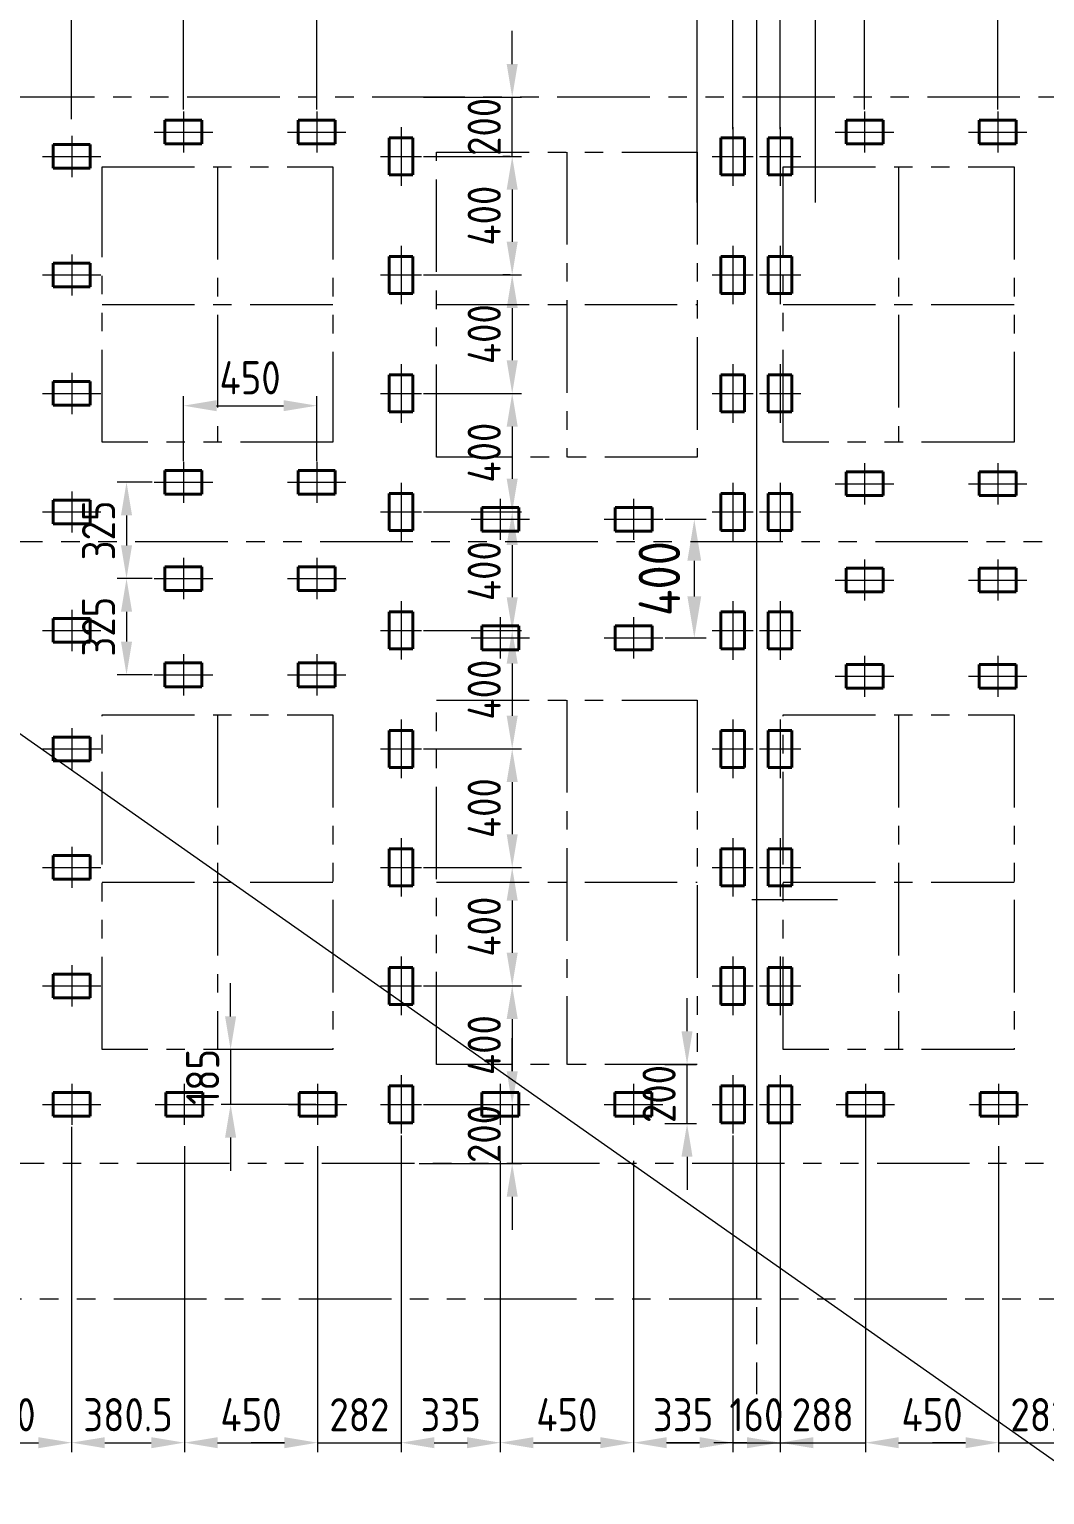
# Model space of a CAD drawing. Header units: millimetres. Extents: x 52110 to 400893, y -153728 to 31997.
# Drawn here: x 212805 to 216234, y -91424 to -86477 of the extents above; entities that cross this region are included whole.
import ezdxf

# ---------------------------------------------------------------- set-up
doc = ezdxf.new("R2010")
doc.units = ezdxf.units.MM
doc.header["$LTSCALE"] = 500
for name, pattern in [('CENTER', [2, 1.25, -0.25, 0.25, -0.25]), ('DASHED2', [0.375, 0.25, -0.125]), ('PHANTOM2', [1.25, 0.625, -0.125, 0.125, -0.125, 0.125, -0.125])]:
    doc.linetypes.add(name, pattern=pattern)
for name, color, linetype, lineweight in [('2D', 4, 'PHANTOM2', 20), ('SHI', 7, 'Continuous', 40), ('WEN', 3, 'Continuous', 20), ('XU', 6, 'DASHED2', 20), ('ZHONG', 1, 'CENTER', 20)]:
    doc.layers.add(name, color=color, linetype=linetype, lineweight=lineweight)
doc.styles.add('GB', font='gbenor.shx', dxfattribs={"bigfont": 'gbcbig.shx'})
doc.dimstyles.new('ISO-25$0', dxfattribs={"dimscale": 40, "dimtxt": 3.5, "dimasz": 3.5, "dimexe": 1, "dimexo": 0.2, "dimgap": 1.2, "dimtad": 1, "dimtoh": 1, "dimdec": 1, "dimzin": 9, "dimdsep": 46, "dimtxsty": 'GB', "dimcen": 0, "dimclrd": 3, "dimclre": 3, "dimclrt": 256, "dimadec": 0, "dimazin": 2, "dimtfac": 1, "dimtdec": 1, "dimtix": 1, "dimtmove": 0, "dimatfit": 3, "dimldrblk": 'DOTSMALL', "dimfxl": 0, "dimlwd": -1, "dimlwe": 20, "dimarcsym": 0})

# ---------------------------------------------------------------- blocks, each defined once
blk = doc.blocks.new('A$C757A3AD5')
at = {"layer": '2D'}
for points in [[(1020, 3140), (1900, 3140), (1900, 2110), (1020, 2110)], [(-110, 3090), (670, 3090), (670, 2160), (-110, 2160)], [(1020, 1290), (1900, 1290), (1900, 60), (1020, 60)], [(-110, 1240), (670, 1240), (670, 110), (-110, 110)]]:
    blk.add_lwpolyline(points, close=True, dxfattribs=at)
at = {"layer": 'ZHONG', "color": 1, "ltscale": 0.5}
for p, q in [((1460, 3140), (1460, 2110)), ((280, 3090), (280, 2160)), ((-110, 2625), (670, 2625)), ((1020, 2625), (1900, 2625)), ((1460, 1290), (1460, 60)), ((280, 1240), (280, 110)), ((-110, 675), (670, 675)), ((1020, 675), (1900, 675))]:
    blk.add_line(p, q, dxfattribs=at)
blk = doc.blocks.new('*D671')
at = {"layer": 'Defpoints', "color": 0}
for p in [(215060.7, -85523.8), (215060.7, -87068.1), (215460.7, -87068.1)]:
    blk.add_point(p, dxfattribs=at)
at = {"layer": 'WEN', "color": 3, "linetype": 'ByBlock', "lineweight": 20}
for p, q in [((215060.7, -87061.7), (215060.7, -85491.8)), ((215460.7, -87061.7), (215460.7, -85491.8))]:
    blk.add_line(p, q, dxfattribs=at)
at = {"layer": 'WEN', "color": 3, "linetype": 'ByBlock'}
blk.add_line((215348.7, -85523.8), (215172.7, -85523.8), dxfattribs=at)
at = {"layer": 'WEN', "color": 3}
for points in [[(215172.7, -85505.2), (215172.7, -85542.5), (215060.7, -85523.8)], [(215348.7, -85505.2), (215348.7, -85542.5), (215460.7, -85523.8)]]:
    blk.add_solid(points, dxfattribs=at)
at = {"layer": 'WEN', "insert": (215260.7, -85429.4), "char_height": 112, "attachment_point": 5, "style": 'GB'}
blk.add_mtext('400', dxfattribs=at)
blk = doc.blocks.new('_DotSmall')
at = {"color": 0, "linetype": 'ByBlock', "const_width": 0.5}
blk.add_lwpolyline([(-0.0625, 0, 1), (0.0625, 0, 1)], format="xyb", close=True, dxfattribs=at)
blk = doc.blocks.new('A$C5B802F15')
at = {"layer": 'SHI', "color": 3}
for p, q in [((3680.1, 2810.6), (3760.1, 2810.6)), ((3680.1, 2685.6), (3680.1, 2810.6)), ((3760.1, 2810.6), (3760.1, 2685.6)), ((3760.1, 2685.6), (3680.1, 2685.6))]:
    blk.add_line(p, q, dxfattribs=at)
at = {"layer": 'ZHONG'}
for p, q in [((3720.1, 2846.8), (3720.1, 2649.3)), ((3650.7, 2748.1), (3789.6, 2748.1))]:
    blk.add_line(p, q, dxfattribs=at)
blk = doc.blocks.new('A$C437F63FB')
at = {"layer": 'XU'}
blk.add_line((149.5, 2283.5), (149.5, -2322.7), dxfattribs=at)
at = {"layer": 'WEN'}
for p in [(-3650.7, -893), (-3490.7, -893), (-3650.7, -1293), (-3490.7, -1293), (-3650.7, -1693), (-3490.7, -1693), (-3650.7, -2093), (-3650.7, -2093), (-3490.7, -2093), (-3490.7, -2093), (-3650.7, -2493), (-3490.7, -2493), (-3650.7, -2893), (-3490.7, -2893), (-3650.7, -3293), (-3490.7, -3293), (-3650.7, -3693), (-3490.7, -3693), (-3650.7, -4093), (-3490.7, -4093)]:
    blk.add_blockref('A$C5B802F15', p, dxfattribs=at)
blk = doc.blocks.new('A$C28FB080F')
at = {"layer": 'WEN'}
for p in [(-3650.7, 745.4), (-3650.7, 345.4), (-3650.7, -54.6), (-3650.7, -454.6), (-3650.7, -454.6), (-3650.7, -854.6), (-3650.7, -1254.6), (-3650.7, -1654.6), (-3650.7, -2054.6), (-3650.7, -2454.6)]:
    blk.add_blockref('A$C5B802F15', p, dxfattribs=at)
blk = doc.blocks.new('A$C211F6658')
at = {"layer": 'SHI'}
for p, q in [((-62.5, 40), (-62.5, -40)), ((62.5, 40), (-62.5, 40)), ((62.5, -40), (62.5, 40)), ((-62.5, -40), (62.5, -40))]:
    blk.add_line(p, q, dxfattribs=at)
at = {"layer": 'ZHONG'}
for p, q in [((0, 69.5), (0, -69.5)), ((-98.7, 0), (98.7, 0))]:
    blk.add_line(p, q, dxfattribs=at)
blk = doc.blocks.new('*D674')
at = {"layer": 'Defpoints', "color": 0}
for p in [(213775.7, -87747.7), (213325.7, -87941.8), (213775.7, -87941.8)]:
    blk.add_point(p, dxfattribs=at)
at = {"layer": 'WEN', "color": 3, "linetype": 'ByBlock', "lineweight": 20}
for p, q in [((213325.7, -87935.4), (213325.7, -87715.7)), ((213775.7, -87935.4), (213775.7, -87715.7))]:
    blk.add_line(p, q, dxfattribs=at)
at = {"layer": 'WEN', "color": 3, "linetype": 'ByBlock'}
blk.add_line((213437.7, -87747.7), (213663.7, -87747.7), dxfattribs=at)
at = {"layer": 'WEN', "color": 3}
for points in [[(213437.7, -87729), (213437.7, -87766.3), (213325.7, -87747.7)], [(213663.7, -87729), (213663.7, -87766.3), (213775.7, -87747.7)]]:
    blk.add_solid(points, dxfattribs=at)
at = {"layer": 'WEN', "insert": (213550.7, -87653.3), "char_height": 112, "attachment_point": 5, "style": 'GB'}
blk.add_mtext('450', dxfattribs=at)
blk = doc.blocks.new('*D675')
at = {"layer": 'Defpoints', "color": 0}
for p in [(213227, -88006.3), (213133.5, -88331.3), (213227, -88331.3)]:
    blk.add_point(p, dxfattribs=at)
at = {"layer": 'WEN', "color": 3, "linetype": 'ByBlock', "lineweight": 20}
for p, q in [((213220.6, -88006.3), (213101.5, -88006.3)), ((213220.6, -88331.3), (213101.5, -88331.3))]:
    blk.add_line(p, q, dxfattribs=at)
at = {"layer": 'WEN', "color": 3, "linetype": 'ByBlock'}
blk.add_line((213133.5, -88118.3), (213133.5, -88219.3), dxfattribs=at)
at = {"layer": 'WEN', "color": 3}
for points in [[(213114.8, -88118.3), (213152.2, -88118.3), (213133.5, -88006.3)], [(213114.8, -88219.3), (213152.2, -88219.3), (213133.5, -88331.3)]]:
    blk.add_solid(points, dxfattribs=at)
at = {"layer": 'WEN', "insert": (213039.1, -88168.8), "char_height": 112, "attachment_point": 5, "rotation": 90, "style": 'GB'}
blk.add_mtext('325', dxfattribs=at)
blk = doc.blocks.new('*D676')
at = {"layer": 'Defpoints', "color": 0}
for p in [(213227, -88331.3), (213133.5, -88656.3), (213227, -88656.3)]:
    blk.add_point(p, dxfattribs=at)
at = {"layer": 'WEN', "color": 3, "linetype": 'ByBlock', "lineweight": 20}
for p, q in [((213220.6, -88331.3), (213101.5, -88331.3)), ((213220.6, -88656.3), (213101.5, -88656.3))]:
    blk.add_line(p, q, dxfattribs=at)
at = {"layer": 'WEN', "color": 3, "linetype": 'ByBlock'}
blk.add_line((213133.5, -88443.3), (213133.5, -88544.3), dxfattribs=at)
at = {"layer": 'WEN', "color": 3}
for points in [[(213114.8, -88443.3), (213152.2, -88443.3), (213133.5, -88331.3)], [(213114.8, -88544.3), (213152.2, -88544.3), (213133.5, -88656.3)]]:
    blk.add_solid(points, dxfattribs=at)
at = {"layer": 'WEN', "insert": (213039.1, -88493.8), "char_height": 112, "attachment_point": 5, "rotation": 90, "style": 'GB'}
blk.add_mtext('325', dxfattribs=at)
blk = doc.blocks.new('*D687')
at = {"layer": 'Defpoints', "color": 0}
for p in [(214944.5, -89971.3), (215026.4, -89971.3), (214944.5, -90171.3)]:
    blk.add_point(p, dxfattribs=at)
at = {"layer": 'WEN', "color": 3, "linetype": 'ByBlock'}
for p, q in [((215026.4, -89859.3), (215026.4, -89747.3)), ((215026.4, -90171.3), (215026.4, -89971.3)), ((215026.4, -90283.3), (215026.4, -90395.3))]:
    blk.add_line(p, q, dxfattribs=at)
at = {"layer": 'WEN', "color": 3, "linetype": 'ByBlock', "lineweight": 20}
for p, q in [((214950.9, -89971.3), (215058.4, -89971.3)), ((214950.9, -90171.3), (215058.4, -90171.3))]:
    blk.add_line(p, q, dxfattribs=at)
at = {"layer": 'WEN', "color": 3}
for points in [[(215007.7, -89859.3), (215045, -89859.3), (215026.4, -89971.3)], [(215007.7, -90283.3), (215045, -90283.3), (215026.4, -90171.3)]]:
    blk.add_solid(points, dxfattribs=at)
at = {"layer": 'WEN', "insert": (214932, -90071.3), "char_height": 112, "attachment_point": 5, "rotation": 90, "style": 'GB'}
blk.add_mtext('200', dxfattribs=at)
blk = doc.blocks.new('*D688')
at = {"layer": 'Defpoints', "color": 0}
for p in [(213778.8, -89921.3), (213485, -90106.3), (213778.8, -90106.3)]:
    blk.add_point(p, dxfattribs=at)
at = {"layer": 'WEN', "color": 3, "linetype": 'ByBlock'}
for p, q in [((213485, -89809.3), (213485, -89697.3)), ((213485, -89921.3), (213485, -90106.3)), ((213485, -90218.3), (213485, -90330.3))]:
    blk.add_line(p, q, dxfattribs=at)
at = {"layer": 'WEN', "color": 3, "linetype": 'ByBlock', "lineweight": 20}
for p, q in [((213772.4, -89921.3), (213453, -89921.3)), ((213772.4, -90106.3), (213453, -90106.3))]:
    blk.add_line(p, q, dxfattribs=at)
at = {"layer": 'WEN', "color": 3}
for points in [[(213466.3, -89809.3), (213503.7, -89809.3), (213485, -89921.3)], [(213466.3, -90218.3), (213503.7, -90218.3), (213485, -90106.3)]]:
    blk.add_solid(points, dxfattribs=at)
at = {"layer": 'WEN', "insert": (213390.6, -90013.8), "char_height": 112, "attachment_point": 5, "rotation": 90, "style": 'GB'}
blk.add_mtext('185', dxfattribs=at)
blk = doc.blocks.new('*D689')
at = {"layer": 'Defpoints', "color": 0}
for p in [(215180.7, -86193.1), (215180.7, -86820.1), (215340.7, -86820.1)]:
    blk.add_point(p, dxfattribs=at)
at = {"layer": 'WEN', "color": 3, "linetype": 'ByBlock', "lineweight": 20}
for p, q in [((215180.7, -86813.7), (215180.7, -86161.1)), ((215340.7, -86813.7), (215340.7, -86161.1))]:
    blk.add_line(p, q, dxfattribs=at)
at = {"layer": 'WEN', "color": 3, "linetype": 'ByBlock'}
for p, q in [((215068.7, -86193.1), (214956.7, -86193.1)), ((215340.7, -86193.1), (215180.7, -86193.1)), ((215452.7, -86193.1), (215564.7, -86193.1))]:
    blk.add_line(p, q, dxfattribs=at)
at = {"layer": 'WEN', "color": 3}
for points in [[(215068.7, -86174.5), (215068.7, -86211.8), (215180.7, -86193.1)], [(215452.7, -86174.5), (215452.7, -86211.8), (215340.7, -86193.1)]]:
    blk.add_solid(points, dxfattribs=at)
at = {"layer": 'WEN', "insert": (215260.7, -86098.7), "char_height": 112, "attachment_point": 5, "style": 'GB'}
blk.add_mtext('160', dxfattribs=at)
blk = doc.blocks.new('*D692')
at = {"layer": 'Defpoints', "color": 0}
for p in [(212948.2, -86021.6), (212498.2, -86786.8), (212948.2, -86786.8)]:
    blk.add_point(p, dxfattribs=at)
at = {"layer": 'WEN', "color": 3, "linetype": 'ByBlock', "lineweight": 20}
for p, q in [((212498.2, -86780.4), (212498.2, -85989.6)), ((212948.2, -86780.4), (212948.2, -85989.6))]:
    blk.add_line(p, q, dxfattribs=at)
at = {"layer": 'WEN', "color": 3, "linetype": 'ByBlock'}
blk.add_line((212610.2, -86021.6), (212836.2, -86021.6), dxfattribs=at)
at = {"layer": 'WEN', "color": 3}
for points in [[(212610.2, -86002.9), (212610.2, -86040.3), (212498.2, -86021.6)], [(212836.2, -86002.9), (212836.2, -86040.3), (212948.2, -86021.6)]]:
    blk.add_solid(points, dxfattribs=at)
at = {"layer": 'WEN', "insert": (212723.2, -85927.2), "char_height": 112, "attachment_point": 5, "style": 'GB'}
blk.add_mtext('450', dxfattribs=at)
blk = doc.blocks.new('*D693')
at = {"layer": 'Defpoints', "color": 0}
for p in [(213325.7, -86021.6), (213325.7, -86754.3), (212948.2, -86786.8)]:
    blk.add_point(p, dxfattribs=at)
at = {"layer": 'WEN', "color": 3, "linetype": 'ByBlock', "lineweight": 20}
for p, q in [((212948.2, -86780.4), (212948.2, -85989.6)), ((213325.7, -86747.9), (213325.7, -85989.6))]:
    blk.add_line(p, q, dxfattribs=at)
at = {"layer": 'WEN', "color": 3, "linetype": 'ByBlock'}
blk.add_line((213060.2, -86021.6), (213213.7, -86021.6), dxfattribs=at)
at = {"layer": 'WEN', "color": 3}
for points in [[(213060.2, -86002.9), (213060.2, -86040.3), (212948.2, -86021.6)], [(213213.7, -86002.9), (213213.7, -86040.3), (213325.7, -86021.6)]]:
    blk.add_solid(points, dxfattribs=at)
at = {"layer": 'WEN', "insert": (213137, -85927.2), "char_height": 112, "attachment_point": 5, "style": 'GB'}
blk.add_mtext('377.5', dxfattribs=at)
blk = doc.blocks.new('*D694')
at = {"layer": 'Defpoints', "color": 0}
for p in [(213775.7, -86021.6), (213325.7, -86754.3), (213775.7, -86754.3)]:
    blk.add_point(p, dxfattribs=at)
at = {"layer": 'WEN', "color": 3, "linetype": 'ByBlock', "lineweight": 20}
for p, q in [((213325.7, -86747.9), (213325.7, -85989.6)), ((213775.7, -86747.9), (213775.7, -85989.6))]:
    blk.add_line(p, q, dxfattribs=at)
at = {"layer": 'WEN', "color": 3, "linetype": 'ByBlock'}
blk.add_line((213437.7, -86021.6), (213663.7, -86021.6), dxfattribs=at)
at = {"layer": 'WEN', "color": 3}
for points in [[(213437.7, -86002.9), (213437.7, -86040.3), (213325.7, -86021.6)], [(213663.7, -86002.9), (213663.7, -86040.3), (213775.7, -86021.6)]]:
    blk.add_solid(points, dxfattribs=at)
at = {"layer": 'WEN', "insert": (213550.7, -85927.2), "char_height": 112, "attachment_point": 5, "style": 'GB'}
blk.add_mtext('450', dxfattribs=at)
blk = doc.blocks.new('*D695')
at = {"layer": 'Defpoints', "color": 0}
for p in [(216075.7, -86021.6), (215625.7, -86754.3), (216075.7, -86754.3)]:
    blk.add_point(p, dxfattribs=at)
at = {"layer": 'WEN', "color": 3, "linetype": 'ByBlock', "lineweight": 20}
for p, q in [((215625.7, -86747.9), (215625.7, -85989.6)), ((216075.7, -86747.9), (216075.7, -85989.6))]:
    blk.add_line(p, q, dxfattribs=at)
at = {"layer": 'WEN', "color": 3, "linetype": 'ByBlock'}
blk.add_line((215737.7, -86021.6), (215963.7, -86021.6), dxfattribs=at)
at = {"layer": 'WEN', "color": 3}
for points in [[(215737.7, -86002.9), (215737.7, -86040.3), (215625.7, -86021.6)], [(215963.7, -86002.9), (215963.7, -86040.3), (216075.7, -86021.6)]]:
    blk.add_solid(points, dxfattribs=at)
at = {"layer": 'WEN', "insert": (215850.7, -85927.2), "char_height": 112, "attachment_point": 5, "style": 'GB'}
blk.add_mtext('450', dxfattribs=at)
blk = doc.blocks.new('*D706')
at = {"layer": 'Defpoints', "color": 0}
for p in [(214130.2, -86706.3), (214435.9, -86706.3), (214130.2, -86906.3)]:
    blk.add_point(p, dxfattribs=at)
at = {"layer": 'WEN', "color": 3, "linetype": 'ByBlock'}
for p, q in [((214435.9, -86594.3), (214435.9, -86482.3)), ((214435.9, -86906.3), (214435.9, -86706.3)), ((214435.9, -87018.3), (214435.9, -87130.3))]:
    blk.add_line(p, q, dxfattribs=at)
at = {"layer": 'WEN', "color": 3, "linetype": 'ByBlock', "lineweight": 20}
for p, q in [((214136.6, -86706.3), (214467.9, -86706.3)), ((214136.6, -86906.3), (214467.9, -86906.3))]:
    blk.add_line(p, q, dxfattribs=at)
at = {"layer": 'WEN', "color": 3}
for points in [[(214417.3, -86594.3), (214454.6, -86594.3), (214435.9, -86706.3)], [(214417.3, -87018.3), (214454.6, -87018.3), (214435.9, -86906.3)]]:
    blk.add_solid(points, dxfattribs=at)
at = {"layer": 'WEN', "insert": (214341.5, -86806.3), "char_height": 112, "attachment_point": 5, "rotation": 90, "style": 'GB'}
blk.add_mtext('200', dxfattribs=at)
blk = doc.blocks.new('*D707')
at = {"layer": 'Defpoints', "color": 0}
for p in [(214130.2, -87306.3), (214130.2, -87706.3), (214435.9, -87706.3)]:
    blk.add_point(p, dxfattribs=at)
at = {"layer": 'WEN', "color": 3, "linetype": 'ByBlock', "lineweight": 20}
for p, q in [((214136.6, -87306.3), (214467.9, -87306.3)), ((214136.6, -87706.3), (214467.9, -87706.3))]:
    blk.add_line(p, q, dxfattribs=at)
at = {"layer": 'WEN', "color": 3, "linetype": 'ByBlock'}
blk.add_line((214435.9, -87418.3), (214435.9, -87594.3), dxfattribs=at)
at = {"layer": 'WEN', "color": 3}
for points in [[(214417.3, -87418.3), (214454.6, -87418.3), (214435.9, -87306.3)], [(214417.3, -87594.3), (214454.6, -87594.3), (214435.9, -87706.3)]]:
    blk.add_solid(points, dxfattribs=at)
at = {"layer": 'WEN', "insert": (214341.5, -87506.3), "char_height": 112, "attachment_point": 5, "rotation": 90, "style": 'GB'}
blk.add_mtext('400', dxfattribs=at)
blk = doc.blocks.new('*D708')
at = {"layer": 'Defpoints', "color": 0}
for p in [(214130.2, -87706.3), (214130.2, -88106.3), (214435.9, -88106.3)]:
    blk.add_point(p, dxfattribs=at)
at = {"layer": 'WEN', "color": 3, "linetype": 'ByBlock', "lineweight": 20}
for p, q in [((214136.6, -87706.3), (214467.9, -87706.3)), ((214136.6, -88106.3), (214467.9, -88106.3))]:
    blk.add_line(p, q, dxfattribs=at)
at = {"layer": 'WEN', "color": 3, "linetype": 'ByBlock'}
blk.add_line((214435.9, -87818.3), (214435.9, -87994.3), dxfattribs=at)
at = {"layer": 'WEN', "color": 3}
for points in [[(214417.3, -87818.3), (214454.6, -87818.3), (214435.9, -87706.3)], [(214417.3, -87994.3), (214454.6, -87994.3), (214435.9, -88106.3)]]:
    blk.add_solid(points, dxfattribs=at)
at = {"layer": 'WEN', "insert": (214341.5, -87906.3), "char_height": 112, "attachment_point": 5, "rotation": 90, "style": 'GB'}
blk.add_mtext('400', dxfattribs=at)
blk = doc.blocks.new('*D709')
at = {"layer": 'Defpoints', "color": 0}
for p in [(214130.2, -88106.3), (214130.2, -88506.3), (214435.9, -88506.3)]:
    blk.add_point(p, dxfattribs=at)
at = {"layer": 'WEN', "color": 3, "linetype": 'ByBlock', "lineweight": 20}
for p, q in [((214136.6, -88106.3), (214467.9, -88106.3)), ((214136.6, -88506.3), (214467.9, -88506.3))]:
    blk.add_line(p, q, dxfattribs=at)
at = {"layer": 'WEN', "color": 3, "linetype": 'ByBlock'}
blk.add_line((214435.9, -88218.3), (214435.9, -88394.3), dxfattribs=at)
at = {"layer": 'WEN', "color": 3}
for points in [[(214417.3, -88218.3), (214454.6, -88218.3), (214435.9, -88106.3)], [(214417.3, -88394.3), (214454.6, -88394.3), (214435.9, -88506.3)]]:
    blk.add_solid(points, dxfattribs=at)
at = {"layer": 'WEN', "insert": (214341.5, -88306.3), "char_height": 112, "attachment_point": 5, "rotation": 90, "style": 'GB'}
blk.add_mtext('400', dxfattribs=at)
blk = doc.blocks.new('*D710')
at = {"layer": 'Defpoints', "color": 0}
for p in [(214130.2, -88506.3), (214130.2, -88906.3), (214435.9, -88906.3)]:
    blk.add_point(p, dxfattribs=at)
at = {"layer": 'WEN', "color": 3, "linetype": 'ByBlock', "lineweight": 20}
for p, q in [((214136.6, -88506.3), (214467.9, -88506.3)), ((214136.6, -88906.3), (214467.9, -88906.3))]:
    blk.add_line(p, q, dxfattribs=at)
at = {"layer": 'WEN', "color": 3, "linetype": 'ByBlock'}
blk.add_line((214435.9, -88618.3), (214435.9, -88794.3), dxfattribs=at)
at = {"layer": 'WEN', "color": 3}
for points in [[(214417.3, -88618.3), (214454.6, -88618.3), (214435.9, -88506.3)], [(214417.3, -88794.3), (214454.6, -88794.3), (214435.9, -88906.3)]]:
    blk.add_solid(points, dxfattribs=at)
at = {"layer": 'WEN', "insert": (214341.5, -88706.3), "char_height": 112, "attachment_point": 5, "rotation": 90, "style": 'GB'}
blk.add_mtext('400', dxfattribs=at)
blk = doc.blocks.new('*D711')
at = {"layer": 'Defpoints', "color": 0}
for p in [(214130.2, -88906.3), (214130.2, -89306.3), (214435.9, -89306.3)]:
    blk.add_point(p, dxfattribs=at)
at = {"layer": 'WEN', "color": 3, "linetype": 'ByBlock', "lineweight": 20}
for p, q in [((214136.6, -88906.3), (214467.9, -88906.3)), ((214136.6, -89306.3), (214467.9, -89306.3))]:
    blk.add_line(p, q, dxfattribs=at)
at = {"layer": 'WEN', "color": 3, "linetype": 'ByBlock'}
blk.add_line((214435.9, -89018.3), (214435.9, -89194.3), dxfattribs=at)
at = {"layer": 'WEN', "color": 3}
for points in [[(214417.3, -89018.3), (214454.6, -89018.3), (214435.9, -88906.3)], [(214417.3, -89194.3), (214454.6, -89194.3), (214435.9, -89306.3)]]:
    blk.add_solid(points, dxfattribs=at)
at = {"layer": 'WEN', "insert": (214341.5, -89106.3), "char_height": 112, "attachment_point": 5, "rotation": 90, "style": 'GB'}
blk.add_mtext('400', dxfattribs=at)
blk = doc.blocks.new('*D712')
at = {"layer": 'Defpoints', "color": 0}
for p in [(214130.2, -89306.3), (214130.2, -89706.3), (214435.9, -89706.3)]:
    blk.add_point(p, dxfattribs=at)
at = {"layer": 'WEN', "color": 3, "linetype": 'ByBlock', "lineweight": 20}
for p, q in [((214136.6, -89306.3), (214467.9, -89306.3)), ((214136.6, -89706.3), (214467.9, -89706.3))]:
    blk.add_line(p, q, dxfattribs=at)
at = {"layer": 'WEN', "color": 3, "linetype": 'ByBlock'}
blk.add_line((214435.9, -89418.3), (214435.9, -89594.3), dxfattribs=at)
at = {"layer": 'WEN', "color": 3}
for points in [[(214417.3, -89418.3), (214454.6, -89418.3), (214435.9, -89306.3)], [(214417.3, -89594.3), (214454.6, -89594.3), (214435.9, -89706.3)]]:
    blk.add_solid(points, dxfattribs=at)
at = {"layer": 'WEN', "insert": (214341.5, -89506.3), "char_height": 112, "attachment_point": 5, "rotation": 90, "style": 'GB'}
blk.add_mtext('400', dxfattribs=at)
blk = doc.blocks.new('*D713')
at = {"layer": 'Defpoints', "color": 0}
for p in [(214130.2, -89706.3), (214130.2, -90106.3), (214435.9, -90106.3)]:
    blk.add_point(p, dxfattribs=at)
at = {"layer": 'WEN', "color": 3, "linetype": 'ByBlock', "lineweight": 20}
for p, q in [((214136.6, -89706.3), (214467.9, -89706.3)), ((214136.6, -90106.3), (214467.9, -90106.3))]:
    blk.add_line(p, q, dxfattribs=at)
at = {"layer": 'WEN', "color": 3, "linetype": 'ByBlock'}
blk.add_line((214435.9, -89818.3), (214435.9, -89994.3), dxfattribs=at)
at = {"layer": 'WEN', "color": 3}
for points in [[(214417.3, -89818.3), (214454.6, -89818.3), (214435.9, -89706.3)], [(214417.3, -89994.3), (214454.6, -89994.3), (214435.9, -90106.3)]]:
    blk.add_solid(points, dxfattribs=at)
at = {"layer": 'WEN', "insert": (214341.5, -89906.3), "char_height": 112, "attachment_point": 5, "rotation": 90, "style": 'GB'}
blk.add_mtext('400', dxfattribs=at)
blk = doc.blocks.new('*D714')
at = {"layer": 'Defpoints', "color": 0}
for p in [(214130.2, -90106.3), (214115.3, -90306.3), (214435.9, -90306.3)]:
    blk.add_point(p, dxfattribs=at)
at = {"layer": 'WEN', "color": 3, "linetype": 'ByBlock'}
for p, q in [((214435.9, -89994.3), (214435.9, -89882.3)), ((214435.9, -90106.3), (214435.9, -90306.3)), ((214435.9, -90418.3), (214435.9, -90530.3))]:
    blk.add_line(p, q, dxfattribs=at)
at = {"layer": 'WEN', "color": 3, "linetype": 'ByBlock', "lineweight": 20}
for p, q in [((214136.6, -90106.3), (214467.9, -90106.3)), ((214121.7, -90306.3), (214467.9, -90306.3))]:
    blk.add_line(p, q, dxfattribs=at)
at = {"layer": 'WEN', "color": 3}
for points in [[(214417.3, -89994.3), (214454.6, -89994.3), (214435.9, -90106.3)], [(214417.3, -90418.3), (214454.6, -90418.3), (214435.9, -90306.3)]]:
    blk.add_solid(points, dxfattribs=at)
at = {"layer": 'WEN', "insert": (214341.5, -90206.3), "char_height": 112, "attachment_point": 5, "rotation": 90, "style": 'GB'}
blk.add_mtext('200', dxfattribs=at)
blk = doc.blocks.new('*D715')
at = {"layer": 'Defpoints', "color": 0}
for p in [(214435.9, -86906.3), (214435.9, -87306.3), (214435.9, -87306.3)]:
    blk.add_point(p, dxfattribs=at)
at = {"layer": 'WEN', "color": 3, "linetype": 'ByBlock', "lineweight": 20}
for p, q in [((214429.5, -86906.3), (214403.9, -86906.3)), ((214429.5, -87306.3), (214403.9, -87306.3))]:
    blk.add_line(p, q, dxfattribs=at)
at = {"layer": 'WEN', "color": 3, "linetype": 'ByBlock'}
blk.add_line((214435.9, -87018.3), (214435.9, -87194.3), dxfattribs=at)
at = {"layer": 'WEN', "color": 3}
for points in [[(214417.3, -87018.3), (214454.6, -87018.3), (214435.9, -86906.3)], [(214417.3, -87194.3), (214454.6, -87194.3), (214435.9, -87306.3)]]:
    blk.add_solid(points, dxfattribs=at)
at = {"layer": 'WEN', "insert": (214341.5, -87106.3), "char_height": 112, "attachment_point": 5, "rotation": 90, "style": 'GB'}
blk.add_mtext('400', dxfattribs=at)
blk = doc.blocks.new('*D960')
at = {"layer": 'Defpoints', "color": 0}
for p in [(214944.5, -88131.3), (214944.5, -88531.3), (215050.9, -88531.3)]:
    blk.add_point(p, dxfattribs=at)
at = {"layer": 'WEN', "color": 3, "linetype": 'ByBlock', "lineweight": 20}
for p, q in [((214952.5, -88131.3), (215090.9, -88131.3)), ((214952.5, -88531.3), (215090.9, -88531.3))]:
    blk.add_line(p, q, dxfattribs=at)
at = {"layer": 'WEN', "color": 3, "linetype": 'ByBlock'}
blk.add_line((215050.9, -88271.3), (215050.9, -88391.3), dxfattribs=at)
at = {"layer": 'WEN', "color": 3}
for points in [[(215027.5, -88271.3), (215074.2, -88271.3), (215050.9, -88131.3)], [(215027.5, -88391.3), (215074.2, -88391.3), (215050.9, -88531.3)]]:
    blk.add_solid(points, dxfattribs=at)
at = {"layer": 'WEN', "insert": (214932.9, -88331.3), "char_height": 140, "attachment_point": 5, "rotation": 90, "style": 'GB'}
blk.add_mtext('400', dxfattribs=at)
blk = doc.blocks.new('*D964')
at = {"layer": 'Defpoints', "color": 0}
for p in [(212498.2, -90175.8), (212948.2, -90175.8), (212948.2, -91248.4)]:
    blk.add_point(p, dxfattribs=at)
at = {"layer": 'WEN', "color": 3, "linetype": 'ByBlock', "lineweight": 20}
for p, q in [((212498.2, -90182.2), (212498.2, -91280.4)), ((212948.2, -90182.2), (212948.2, -91280.4))]:
    blk.add_line(p, q, dxfattribs=at)
at = {"layer": 'WEN', "color": 3, "linetype": 'ByBlock'}
blk.add_line((212610.2, -91248.4), (212836.2, -91248.4), dxfattribs=at)
at = {"layer": 'WEN', "color": 3}
for points in [[(212610.2, -91229.8), (212610.2, -91267.1), (212498.2, -91248.4)], [(212836.2, -91229.8), (212836.2, -91267.1), (212948.2, -91248.4)]]:
    blk.add_solid(points, dxfattribs=at)
at = {"layer": 'WEN', "insert": (212723.2, -91154), "char_height": 112, "attachment_point": 5, "style": 'GB'}
blk.add_mtext('450', dxfattribs=at)
blk = doc.blocks.new('*D965')
at = {"layer": 'Defpoints', "color": 0}
for p in [(212948.2, -90175.8), (213328.8, -90240.8), (213328.8, -91248.4)]:
    blk.add_point(p, dxfattribs=at)
at = {"layer": 'WEN', "color": 3, "linetype": 'ByBlock', "lineweight": 20}
for p, q in [((212948.2, -90182.2), (212948.2, -91280.4)), ((213328.8, -90247.2), (213328.8, -91280.4))]:
    blk.add_line(p, q, dxfattribs=at)
at = {"layer": 'WEN', "color": 3, "linetype": 'ByBlock'}
blk.add_line((213060.2, -91248.4), (213216.8, -91248.4), dxfattribs=at)
at = {"layer": 'WEN', "color": 3}
for points in [[(213060.2, -91229.8), (213060.2, -91267.1), (212948.2, -91248.4)], [(213216.8, -91229.8), (213216.8, -91267.1), (213328.8, -91248.4)]]:
    blk.add_solid(points, dxfattribs=at)
at = {"layer": 'WEN', "insert": (213138.5, -91154), "char_height": 112, "attachment_point": 5, "style": 'GB'}
blk.add_mtext('380.5', dxfattribs=at)
blk = doc.blocks.new('*D966')
at = {"layer": 'Defpoints', "color": 0}
for p in [(213328.8, -90240.8), (213778.8, -90240.8), (213778.8, -91248.4)]:
    blk.add_point(p, dxfattribs=at)
at = {"layer": 'WEN', "color": 3, "linetype": 'ByBlock', "lineweight": 20}
for p, q in [((213328.8, -90247.2), (213328.8, -91280.4)), ((213778.8, -90247.2), (213778.8, -91280.4))]:
    blk.add_line(p, q, dxfattribs=at)
at = {"layer": 'WEN', "color": 3, "linetype": 'ByBlock'}
blk.add_line((213440.8, -91248.4), (213666.8, -91248.4), dxfattribs=at)
at = {"layer": 'WEN', "color": 3}
for points in [[(213440.8, -91229.8), (213440.8, -91267.1), (213328.8, -91248.4)], [(213666.8, -91229.8), (213666.8, -91267.1), (213778.8, -91248.4)]]:
    blk.add_solid(points, dxfattribs=at)
at = {"layer": 'WEN', "insert": (213553.8, -91154), "char_height": 112, "attachment_point": 5, "style": 'GB'}
blk.add_mtext('450', dxfattribs=at)
blk = doc.blocks.new('*D967')
at = {"layer": 'Defpoints', "color": 0}
for p in [(214060.7, -90205.1), (213778.8, -90240.8), (214060.7, -91248.4)]:
    blk.add_point(p, dxfattribs=at)
at = {"layer": 'WEN', "color": 3, "linetype": 'ByBlock', "lineweight": 20}
for p, q in [((214060.7, -90211.5), (214060.7, -91280.4)), ((213778.8, -90247.2), (213778.8, -91280.4))]:
    blk.add_line(p, q, dxfattribs=at)
at = {"layer": 'WEN', "color": 3, "linetype": 'ByBlock'}
for p, q in [((213666.8, -91248.4), (213554.8, -91248.4)), ((213778.8, -91248.4), (214060.7, -91248.4)), ((214172.7, -91248.4), (214284.7, -91248.4))]:
    blk.add_line(p, q, dxfattribs=at)
at = {"layer": 'WEN', "color": 3}
for points in [[(213666.8, -91229.8), (213666.8, -91267.1), (213778.8, -91248.4)], [(214172.7, -91229.8), (214172.7, -91267.1), (214060.7, -91248.4)]]:
    blk.add_solid(points, dxfattribs=at)
at = {"layer": 'WEN', "insert": (213919.7, -91154), "char_height": 112, "attachment_point": 5, "style": 'GB'}
blk.add_mtext('282', dxfattribs=at)
blk = doc.blocks.new('*D968')
at = {"layer": 'Defpoints', "color": 0}
for p in [(214060.7, -90205.1), (214395.7, -90290.8), (214395.7, -91248.4)]:
    blk.add_point(p, dxfattribs=at)
at = {"layer": 'WEN', "color": 3, "linetype": 'ByBlock', "lineweight": 20}
for p, q in [((214060.7, -90211.5), (214060.7, -91280.4)), ((214395.7, -90297.2), (214395.7, -91280.4))]:
    blk.add_line(p, q, dxfattribs=at)
at = {"layer": 'WEN', "color": 3, "linetype": 'ByBlock'}
blk.add_line((214172.7, -91248.4), (214283.7, -91248.4), dxfattribs=at)
at = {"layer": 'WEN', "color": 3}
for points in [[(214172.7, -91229.8), (214172.7, -91267.1), (214060.7, -91248.4)], [(214283.7, -91229.8), (214283.7, -91267.1), (214395.7, -91248.4)]]:
    blk.add_solid(points, dxfattribs=at)
at = {"layer": 'WEN', "insert": (214228.2, -91154), "char_height": 112, "attachment_point": 5, "style": 'GB'}
blk.add_mtext('335', dxfattribs=at)
blk = doc.blocks.new('*D969')
at = {"layer": 'Defpoints', "color": 0}
for p in [(214395.7, -90290.8), (214845.7, -90290.8), (214845.7, -91248.4)]:
    blk.add_point(p, dxfattribs=at)
at = {"layer": 'WEN', "color": 3, "linetype": 'ByBlock', "lineweight": 20}
for p, q in [((214395.7, -90297.2), (214395.7, -91280.4)), ((214845.7, -90297.2), (214845.7, -91280.4))]:
    blk.add_line(p, q, dxfattribs=at)
at = {"layer": 'WEN', "color": 3, "linetype": 'ByBlock'}
blk.add_line((214507.7, -91248.4), (214733.7, -91248.4), dxfattribs=at)
at = {"layer": 'WEN', "color": 3}
for points in [[(214507.7, -91229.8), (214507.7, -91267.1), (214395.7, -91248.4)], [(214733.7, -91229.8), (214733.7, -91267.1), (214845.7, -91248.4)]]:
    blk.add_solid(points, dxfattribs=at)
at = {"layer": 'WEN', "insert": (214620.7, -91154), "char_height": 112, "attachment_point": 5, "style": 'GB'}
blk.add_mtext('450', dxfattribs=at)
blk = doc.blocks.new('*D970')
at = {"layer": 'Defpoints', "color": 0}
for p in [(215180.7, -90205.1), (214845.7, -90290.8), (215180.7, -91248.4)]:
    blk.add_point(p, dxfattribs=at)
at = {"layer": 'WEN', "color": 3, "linetype": 'ByBlock', "lineweight": 20}
for p, q in [((215180.7, -90211.5), (215180.7, -91280.4)), ((214845.7, -90297.2), (214845.7, -91280.4))]:
    blk.add_line(p, q, dxfattribs=at)
at = {"layer": 'WEN', "color": 3, "linetype": 'ByBlock'}
blk.add_line((214957.7, -91248.4), (215068.7, -91248.4), dxfattribs=at)
at = {"layer": 'WEN', "color": 3}
for points in [[(214957.7, -91229.8), (214957.7, -91267.1), (214845.7, -91248.4)], [(215068.7, -91229.8), (215068.7, -91267.1), (215180.7, -91248.4)]]:
    blk.add_solid(points, dxfattribs=at)
at = {"layer": 'WEN', "insert": (215013.2, -91154), "char_height": 112, "attachment_point": 5, "style": 'GB'}
blk.add_mtext('335', dxfattribs=at)
blk = doc.blocks.new('*D971')
at = {"layer": 'Defpoints', "color": 0}
for p in [(215180.7, -90205.1), (215340.7, -90205.1), (215340.7, -91248.4)]:
    blk.add_point(p, dxfattribs=at)
at = {"layer": 'WEN', "color": 3, "linetype": 'ByBlock', "lineweight": 20}
for p, q in [((215180.7, -90211.5), (215180.7, -91280.4)), ((215340.7, -90211.5), (215340.7, -91280.4))]:
    blk.add_line(p, q, dxfattribs=at)
at = {"layer": 'WEN', "color": 3, "linetype": 'ByBlock'}
for p, q in [((215068.7, -91248.4), (214956.7, -91248.4)), ((215180.7, -91248.4), (215340.7, -91248.4)), ((215452.7, -91248.4), (215564.7, -91248.4))]:
    blk.add_line(p, q, dxfattribs=at)
at = {"layer": 'WEN', "color": 3}
for points in [[(215068.7, -91229.8), (215068.7, -91267.1), (215180.7, -91248.4)], [(215452.7, -91229.8), (215452.7, -91267.1), (215340.7, -91248.4)]]:
    blk.add_solid(points, dxfattribs=at)
at = {"layer": 'WEN', "insert": (215260.7, -91154), "char_height": 112, "attachment_point": 5, "style": 'GB'}
blk.add_mtext('160', dxfattribs=at)
blk = doc.blocks.new('*D972')
at = {"layer": 'Defpoints', "color": 0}
for p in [(215340.7, -90168.8), (215628.8, -90168.8), (215628.8, -91248.4)]:
    blk.add_point(p, dxfattribs=at)
at = {"layer": 'WEN', "color": 3, "linetype": 'ByBlock', "lineweight": 20}
for p, q in [((215340.7, -90175.2), (215340.7, -91280.4)), ((215628.8, -90175.2), (215628.8, -91280.4))]:
    blk.add_line(p, q, dxfattribs=at)
at = {"layer": 'WEN', "color": 3, "linetype": 'ByBlock'}
for p, q in [((215228.7, -91248.4), (215116.7, -91248.4)), ((215340.7, -91248.4), (215628.8, -91248.4)), ((215740.8, -91248.4), (215852.8, -91248.4))]:
    blk.add_line(p, q, dxfattribs=at)
at = {"layer": 'WEN', "color": 3}
for points in [[(215228.7, -91229.8), (215228.7, -91267.1), (215340.7, -91248.4)], [(215740.8, -91229.8), (215740.8, -91267.1), (215628.8, -91248.4)]]:
    blk.add_solid(points, dxfattribs=at)
at = {"layer": 'WEN', "insert": (215484.7, -91154), "char_height": 112, "attachment_point": 5, "style": 'GB'}
blk.add_mtext('288', dxfattribs=at)
blk = doc.blocks.new('*D973')
at = {"layer": 'Defpoints', "color": 0}
for p in [(215628.8, -90168.8), (216078.8, -90240.8), (216078.8, -91248.4)]:
    blk.add_point(p, dxfattribs=at)
at = {"layer": 'WEN', "color": 3, "linetype": 'ByBlock', "lineweight": 20}
for p, q in [((215628.8, -90175.2), (215628.8, -91280.4)), ((216078.8, -90247.2), (216078.8, -91280.4))]:
    blk.add_line(p, q, dxfattribs=at)
at = {"layer": 'WEN', "color": 3, "linetype": 'ByBlock'}
blk.add_line((215740.8, -91248.4), (215966.8, -91248.4), dxfattribs=at)
at = {"layer": 'WEN', "color": 3}
for points in [[(215740.8, -91229.8), (215740.8, -91267.1), (215628.8, -91248.4)], [(215966.8, -91229.8), (215966.8, -91267.1), (216078.8, -91248.4)]]:
    blk.add_solid(points, dxfattribs=at)
at = {"layer": 'WEN', "insert": (215853.8, -91154), "char_height": 112, "attachment_point": 5, "style": 'GB'}
blk.add_mtext('450', dxfattribs=at)
blk = doc.blocks.new('*D974')
at = {"layer": 'Defpoints', "color": 0}
for p in [(216360.7, -90205.1), (216078.8, -90240.8), (216360.7, -91248.4)]:
    blk.add_point(p, dxfattribs=at)
at = {"layer": 'WEN', "color": 3, "linetype": 'ByBlock', "lineweight": 20}
for p, q in [((216360.7, -90211.5), (216360.7, -91280.4)), ((216078.8, -90247.2), (216078.8, -91280.4))]:
    blk.add_line(p, q, dxfattribs=at)
at = {"layer": 'WEN', "color": 3, "linetype": 'ByBlock'}
for p, q in [((215966.8, -91248.4), (215854.8, -91248.4)), ((216078.8, -91248.4), (216360.7, -91248.4)), ((216472.7, -91248.4), (216584.7, -91248.4))]:
    blk.add_line(p, q, dxfattribs=at)
at = {"layer": 'WEN', "color": 3}
for points in [[(215966.8, -91229.8), (215966.8, -91267.1), (216078.8, -91248.4)], [(216472.7, -91229.8), (216472.7, -91267.1), (216360.7, -91248.4)]]:
    blk.add_solid(points, dxfattribs=at)
at = {"layer": 'WEN', "insert": (216219.7, -91154), "char_height": 112, "attachment_point": 5, "style": 'GB'}
blk.add_mtext('282', dxfattribs=at)

msp = doc.modelspace()

# ---------------------------------------------------------------- linework, layer by layer
at = {"layer": '2D'}
for p, q in [((232400.73524, -86706.32185), (211505.73524, -86706.32185)), ((211912.73524, -88206.3152), (231940.67763, -88206.3152)), ((232230.73524, -90306.32185), (211679.73524, -90306.32185)), ((211215.73542, -90762.32185), (232700.73524, -90762.32185))]:
    msp.add_line(p, q, dxfattribs=at)
at = {"layer": 'WEN'}
msp.add_line((205489.78782, -83735.7778), (238729.78782, -107095.7778), dxfattribs=at)
at = {"layer": 'XU'}
msp.add_line((215260.73863, -86356.32185), (215260.73863, -90762.32185), dxfattribs=at)
at = {"layer": 'ZHONG', "color": 1, "ltscale": 0.5}
msp.add_line((215534.08683, -89416.3152), (215245.66389, -89416.3152), dxfattribs=at)

# ---------------------------------------------------------------- block references
at = {"layer": 'SHI'}
for p in [(213325.73863, -86823.81852), (213775.73863, -86823.81852), (215625.73863, -86823.81852), (216075.73863, -86823.81852), (212948.23863, -86906.32185), (212948.23863, -87306.32185), (212948.23863, -87706.32185), (213325.73863, -88006.3152), (213775.73863, -88006.3152), (215625.73863, -88011.3152), (216075.73863, -88011.3152), (212948.23863, -88106.32185), (214395.73863, -88131.3152), (214845.73863, -88131.3152), (213325.73863, -88331.3152), (213775.73863, -88331.3152), (215625.73863, -88336.3152), (216075.73863, -88336.3152), (212948.23863, -88506.32185), (214395.73863, -88531.3152), (214845.73863, -88531.3152), (213325.73863, -88656.3152), (213775.73863, -88656.3152), (215625.73863, -88661.3152), (216075.73863, -88661.3152), (212948.23863, -88906.32185), (212948.23863, -89306.32185), (212948.23863, -89706.32185), (212948.23863, -90106.32185), (213328.57129, -90106.32185), (213778.75541, -90106.32185), (214395.55451, -90106.32185), (214845.55451, -90106.32185), (215628.57129, -90106.32185), (216078.57129, -90106.32185)]:
    msp.add_blockref('A$C211F6658', p, dxfattribs=at)
at = {"layer": 'WEN'}
for name, p in [('A$C437F63FB', (215111.24863, -88761.39625)), ('A$C28FB080F', (213991.24871, -90399.76143)), ('A$C757A3AD5', (213160.73839, -90031.31521)), ('A$C757A3AD5', (215460.73839, -90031.31521))]:
    msp.add_blockref(name, p, dxfattribs=at)

# ---------------------------------------------------------------- dimensions: what is measured, and where the dimension line sits
for base, p1, p2, picture, middle in [((215060.73863, -85523.84829), (215460.73863, -87068.07726), (215060.73863, -87068.07726), '*D671', (215260.73863, -85429.44829)), ((212948.23863, -86021.59152), (212498.23863, -86786.83178), (212948.23863, -86786.83178), '*D692', (212723.23863, -85927.19152)), ((213325.73863, -86021.59152), (212948.23863, -86786.83178), (213325.73863, -86754.32846), '*D693', (213136.98863, -85927.19152)), ((213775.73863, -86021.59152), (213325.73863, -86754.32846), (213775.73863, -86754.32846), '*D694', (213550.73863, -85927.19152)), ((216075.73863, -86021.59152), (215625.73863, -86754.32846), (216075.73863, -86754.32846), '*D695', (215850.73863, -85927.19152)), ((215180.73863, -86193.12577), (215340.73863, -86820.08563), (215180.73863, -86820.08563), '*D689', (215260.73863, -86098.72577)), ((213775.73863, -87747.67528), (213325.73863, -87941.82513), (213775.73863, -87941.82513), '*D674', (213550.73863, -87653.27528)), ((212948.23863, -91248.41801), (212498.23863, -90175.81191), (212948.23863, -90175.81191), '*D964', (212723.23863, -91154.01801)), ((213328.75541, -91248.41801), (212948.23863, -90175.81191), (213328.75541, -90240.80526), '*D965', (213138.49702, -91154.01801)), ((215628.75541, -91248.41801), (215340.73863, -90168.82185), (215628.75541, -90168.82185), '*D972', (215484.74702, -91154.01801)), ((216078.75541, -91248.41801), (215628.75541, -90168.82185), (216078.75541, -90240.80526), '*D973', (215853.75541, -91154.01801)), ((214060.73863, -91248.41801), (213778.75541, -90240.80526), (214060.73863, -90205.05807), '*D967', (213919.74702, -91154.01801)), ((214395.73863, -91248.41801), (214060.73863, -90205.05807), (214395.73863, -90290.80526), '*D968', (214228.23863, -91154.01801)), ((215180.73863, -91248.41801), (214845.73863, -90290.80526), (215180.73863, -90205.05807), '*D970', (215013.23863, -91154.01801)), ((215340.73863, -91248.41801), (215180.73863, -90205.05807), (215340.73863, -90205.05807), '*D971', (215260.73863, -91154.01801)), ((216360.73863, -91248.41801), (216078.75541, -90240.80526), (216360.73863, -90205.05807), '*D974', (216219.74702, -91154.01801)), ((213778.75541, -91248.41801), (213328.75541, -90240.80526), (213778.75541, -90240.80526), '*D966', (213553.75541, -91154.01801)), ((214845.73863, -91248.41801), (214395.73863, -90290.80526), (214845.73863, -90290.80526), '*D969', (214620.73863, -91154.01801))]:
    dim = msp.add_linear_dim(base=base, p1=p1, p2=p2, dimstyle='ISO-25$0', override={"dimscale": 32, "dimtmove": 1, "dimatfit": 0, "dimfxl": 1.25}, dxfattribs=at)
    dim.commit()
    dim.dimension.update_dxf_attribs({"geometry": picture, "text_midpoint": middle})
for base, p1, p2, override, picture, middle in [((214435.93541, -86706.32185), (214130.2287, -86906.32185), (214130.2287, -86706.32185), {"dimscale": 32, "dimtmove": 1, "dimatfit": 0, "dimfxl": 1.25}, '*D706', (214341.53541, -86806.32185)), ((214435.93541, -87306.32185), (214435.93541, -86906.32185), (214435.93541, -87306.32185), {"dimscale": 32, "dimtmove": 1, "dimatfit": 0, "dimfxl": 1.25}, '*D715', (214341.53541, -87106.32185)), ((214435.93541, -87706.32185), (214130.2287, -87306.32185), (214130.2287, -87706.32185), {"dimscale": 32, "dimtmove": 1, "dimatfit": 0, "dimfxl": 1.25}, '*D707', (214341.53541, -87506.32185)), ((214435.93541, -88106.32185), (214130.2287, -87706.32185), (214130.2287, -88106.32185), {"dimscale": 32, "dimtmove": 1, "dimatfit": 0, "dimfxl": 1.25}, '*D708', (214341.53541, -87906.32185)), ((213133.48364, -88331.3152), (213227.00242, -88006.3152), (213227.00242, -88331.3152), {"dimscale": 32, "dimtmove": 1, "dimatfit": 0, "dimfxl": 1.25}, '*D675', (213039.08364, -88168.8152)), ((214435.93541, -88506.32185), (214130.2287, -88106.32185), (214130.2287, -88506.32185), {"dimscale": 32, "dimtmove": 1, "dimatfit": 0, "dimfxl": 1.25}, '*D709', (214341.53541, -88306.32185)), ((215050.87945, -88531.3152), (214944.47485, -88131.3152), (214944.47485, -88531.3152), {"dimatfit": 0, "dimfxl": 1.25}, '*D960', (214932.87945, -88331.3152)), ((213133.48364, -88656.3152), (213227.00242, -88331.3152), (213227.00242, -88656.3152), {"dimscale": 32, "dimtmove": 1, "dimatfit": 0, "dimfxl": 1.25}, '*D676', (213039.08364, -88493.8152)), ((214435.93541, -88906.32185), (214130.2287, -88506.32185), (214130.2287, -88906.32185), {"dimscale": 32, "dimtmove": 1, "dimatfit": 0, "dimfxl": 1.25}, '*D710', (214341.53541, -88706.32185)), ((214435.93541, -89306.32185), (214130.2287, -88906.32185), (214130.2287, -89306.32185), {"dimscale": 32, "dimtmove": 1, "dimatfit": 0, "dimfxl": 1.25}, '*D711', (214341.53541, -89106.32185)), ((214435.93541, -89706.32185), (214130.2287, -89306.32185), (214130.2287, -89706.32185), {"dimscale": 32, "dimtmove": 1, "dimatfit": 0, "dimfxl": 1.25}, '*D712', (214341.53541, -89506.32185)), ((213484.9855, -90106.32185), (213778.75541, -89921.3152), (213778.75541, -90106.32185), {"dimscale": 32, "dimtmove": 1, "dimatfit": 0, "dimfxl": 1.25}, '*D688', (213390.5855, -90013.81852)), ((214435.93541, -90106.32185), (214130.2287, -89706.32185), (214130.2287, -90106.32185), {"dimscale": 32, "dimtmove": 1, "dimatfit": 0, "dimfxl": 1.25}, '*D713', (214341.53541, -89906.32185)), ((215026.38201, -89971.3152), (214944.47485, -90171.3152), (214944.47485, -89971.3152), {"dimscale": 32, "dimtmove": 1, "dimatfit": 0, "dimfxl": 1.25}, '*D687', (214931.98201, -90071.3152)), ((214435.93541, -90306.32185), (214130.2287, -90106.32185), (214115.34841, -90306.32185), {"dimscale": 32, "dimtmove": 1, "dimatfit": 0, "dimfxl": 1.25}, '*D714', (214341.53541, -90206.32185))]:
    dim = msp.add_linear_dim(base=base, p1=p1, p2=p2, angle=90, dimstyle='ISO-25$0', override=override, dxfattribs=at)
    dim.commit()
    dim.dimension.update_dxf_attribs({"geometry": picture, "text_midpoint": middle})

doc.saveas('drawing.dxf')
